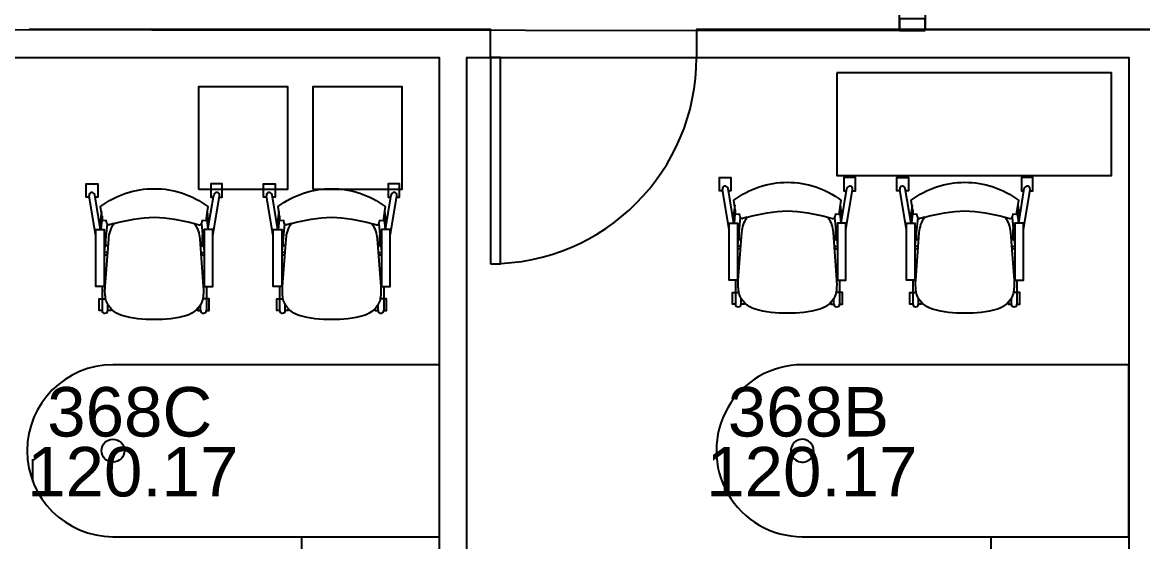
# Model space of a CAD drawing. Header units: inches. Extents: x 0 to 165, y 0 to 113.
# Drawn here: x 16.33 to 32.64, y 66.89 to 74.45 of the extents above; entities that cross this region are included whole.
import ezdxf

# ---------------------------------------------------------------- set-up
doc = ezdxf.new("R2010")
doc.units = ezdxf.units.IN
doc.header["$MEASUREMENT"] = 0
for name, color, linetype in [('Furnishings', 7, 'Continuous'), ('FYE', 3, 'Continuous'), ('FYE_Info', 7, 'Continuous'), ('IntDoorsWindows', 4, 'Continuous'), ('IntWalls', 5, 'Continuous')]:
    doc.layers.add(name, color=color, linetype=linetype)
doc.styles.add('PDF ArialMT', font='arial.ttf')

msp = doc.modelspace()

# ---------------------------------------------------------------- linework, layer by layer
at = {"layer": 'Furnishings'}
for points in [[(28.188, 73.715), (28.188, 72.217), (32.188, 72.217), (32.188, 73.715)], [(18.897, 72.015), (18.897, 73.514), (20.188, 73.514), (20.188, 72.015)], [(20.565, 72.015), (20.565, 73.514), (21.856, 73.514), (21.856, 72.015)], [(26.743, 70.695), (26.62, 70.695), (26.62, 71.525), (26.743, 71.525)], [(28.197, 70.695), (28.322, 70.695), (28.322, 71.525), (28.197, 71.525)], [(29.327, 70.695), (29.203, 70.695), (29.203, 71.525), (29.327, 71.525)], [(30.78, 70.695), (30.906, 70.695), (30.906, 71.525), (30.78, 71.525)], [(17.522, 70.603), (17.396, 70.603), (17.396, 71.432), (17.522, 71.432)], [(18.975, 70.603), (19.101, 70.603), (19.101, 71.432), (18.975, 71.432)], [(20.106, 70.603), (19.98, 70.603), (19.98, 71.432), (20.106, 71.432)], [(21.559, 70.603), (21.685, 70.603), (21.685, 71.432), (21.559, 71.432)], [(20.396, 61.466), (20.396, 66.965), (22.397, 66.965), (22.397, 61.466)], [(30.439, 61.466), (30.439, 66.965), (32.44, 66.965), (32.44, 61.466)]]:
    msp.add_lwpolyline(points, close=True, dxfattribs=at)
for points in [[(26.525, 71.998), (26.482, 71.998), (26.482, 72.192), (26.648, 72.192), (26.648, 71.998), (26.609, 71.998)], [(28.417, 71.998), (28.46, 71.998), (28.46, 72.192), (28.293, 72.192), (28.293, 71.998), (28.332, 71.998)], [(29.109, 71.998), (29.065, 71.998), (29.065, 72.192), (29.232, 72.192), (29.232, 71.998), (29.193, 71.998)], [(31.001, 71.998), (31.044, 71.998), (31.044, 72.192), (30.877, 72.192), (30.877, 71.998), (30.916, 71.998)], [(17.302, 71.906), (17.258, 71.906), (17.258, 72.099), (17.425, 72.099), (17.425, 71.906), (17.386, 71.906)], [(19.194, 71.906), (19.239, 71.906), (19.239, 72.099), (19.072, 72.099), (19.072, 71.906), (19.109, 71.906)], [(19.885, 71.906), (19.842, 71.906), (19.842, 72.099), (20.009, 72.099), (20.009, 71.906), (19.97, 71.906)], [(21.777, 71.906), (21.823, 71.906), (21.823, 72.099), (21.656, 72.099), (21.656, 71.906), (21.693, 71.906)], [(26.62, 71.428), (26.523, 72.017)], [(26.702, 71.786), (26.688, 71.675), (26.688, 71.523), (26.605, 72.029)], [(28.24, 71.786), (28.254, 71.675), (28.254, 71.525), (28.337, 72.029)], [(28.322, 71.428), (28.419, 72.017)], [(29.203, 71.428), (29.107, 72.017)], [(29.286, 71.786), (29.271, 71.675), (29.271, 71.523), (29.187, 72.029)], [(30.824, 71.786), (30.838, 71.675), (30.838, 71.525), (30.92, 72.029)], [(30.906, 71.428), (31.003, 72.017)], [(17.396, 71.336), (17.3, 71.924)], [(17.479, 71.694), (17.466, 71.583), (17.466, 71.428), (17.382, 71.937)], [(19.019, 71.694), (19.031, 71.583), (19.031, 71.432), (19.115, 71.937)], [(19.101, 71.336), (19.198, 71.924)], [(19.98, 71.336), (19.883, 71.924)], [(20.062, 71.694), (20.05, 71.583), (20.05, 71.428), (19.966, 71.937)], [(21.6, 71.694), (21.615, 71.583), (21.615, 71.432), (21.699, 71.937)], [(21.685, 71.336), (21.782, 71.924)], [(17.489, 71.628), (17.471, 71.432)], [(19.008, 71.628), (19.027, 71.432)], [(20.073, 71.628), (20.054, 71.432)], [(21.592, 71.628), (21.611, 71.432)], [(26.71, 71.721), (26.692, 71.525)], [(28.23, 71.721), (28.25, 71.525)], [(29.294, 71.721), (29.275, 71.525)], [(30.813, 71.721), (30.834, 71.525)], [(17.561, 71.515), (17.522, 71.109)], [(18.936, 71.515), (18.975, 71.109)], [(20.145, 71.515), (20.106, 71.109)], [(21.52, 71.515), (21.559, 71.109)], [(26.784, 71.607), (26.743, 71.202)], [(28.157, 71.607), (28.197, 71.202)], [(29.368, 71.607), (29.327, 71.202)], [(30.741, 71.607), (30.78, 71.202)], [(17.578, 71.2), (17.545, 71.2), (17.545, 71.352)], [(18.92, 71.2), (18.951, 71.2), (18.951, 71.352)], [(20.161, 71.2), (20.128, 71.2), (20.128, 71.352)], [(21.504, 71.2), (21.534, 71.2), (21.534, 71.352)], [(26.801, 71.292), (26.768, 71.292), (26.768, 71.445)], [(28.141, 71.292), (28.174, 71.292), (28.174, 71.445)], [(29.384, 71.292), (29.352, 71.292), (29.352, 71.445)], [(30.725, 71.292), (30.758, 71.292), (30.758, 71.445)], [(26.793, 71.189), (26.743, 71.189)], [(28.149, 71.189), (28.197, 71.189)], [(29.376, 71.189), (29.327, 71.189)], [(30.733, 71.189), (30.78, 71.189)], [(17.569, 71.097), (17.522, 71.097)], [(18.926, 71.097), (18.975, 71.097)], [(20.153, 71.097), (20.106, 71.097)], [(21.51, 71.097), (21.559, 71.097)], [(26.712, 70.695), (26.712, 70.349), (26.671, 70.349), (26.671, 70.516), (26.764, 70.516)], [(28.23, 70.695), (28.23, 70.349), (28.271, 70.349), (28.271, 70.516), (28.178, 70.516)], [(29.296, 70.695), (29.296, 70.349), (29.253, 70.349), (29.253, 70.516), (29.347, 70.516)], [(30.813, 70.695), (30.813, 70.349), (30.854, 70.349), (30.854, 70.516), (30.762, 70.516)], [(17.489, 70.603), (17.489, 70.257), (17.448, 70.257), (17.448, 70.424), (17.541, 70.424)], [(19.008, 70.603), (19.008, 70.257), (19.05, 70.257), (19.05, 70.424), (18.957, 70.424)], [(20.073, 70.603), (20.073, 70.257), (20.032, 70.257), (20.032, 70.424), (20.124, 70.424)], [(21.59, 70.603), (21.59, 70.257), (21.633, 70.257), (21.633, 70.424), (21.539, 70.424)], [(17.615, 70.286), (17.615, 70.257), (17.573, 70.257), (17.573, 70.343)], [(18.883, 70.286), (18.883, 70.257), (18.924, 70.257), (18.924, 70.343)], [(20.198, 70.286), (20.198, 70.257), (20.157, 70.257), (20.157, 70.343)], [(21.467, 70.286), (21.467, 70.257), (21.508, 70.257), (21.508, 70.343)], [(26.838, 70.378), (26.838, 70.349), (26.795, 70.349), (26.795, 70.436)], [(28.104, 70.378), (28.104, 70.349), (28.147, 70.349), (28.147, 70.436)], [(29.419, 70.378), (29.419, 70.349), (29.378, 70.349), (29.378, 70.436)], [(30.688, 70.378), (30.688, 70.349), (30.731, 70.349), (30.731, 70.436)], [(16.482, 67.768), (16.482, 68.091)]]:
    msp.add_lwpolyline(points, dxfattribs=at)
for points in [[(28.057, 71.613, -0.131552), (28.135, 71.389), (28.186, 70.697, -0.053993), (28.176, 70.498, -0.240903), (27.943, 70.275, -0.088322), (27.47, 70.218, -0.088309), (26.998, 70.275, -0.240914), (26.766, 70.498, -0.061698), (26.755, 70.697), (26.807, 71.389, -0.131542), (26.885, 71.613), (26.815, 71.595, -0.375041), (26.78, 71.618), (26.774, 71.659), (26.72, 71.651), (26.69, 71.861, -0.163902), (27.47, 72.12, -0.164493), (28.25, 71.861), (28.219, 71.651), (28.168, 71.659), (28.162, 71.618)], [(29.364, 71.618), (29.356, 71.659), (29.304, 71.651), (29.273, 71.861, -0.163903), (30.054, 72.12, -0.164495), (30.834, 71.861), (30.803, 71.651), (30.751, 71.659), (30.745, 71.618)], [(18.833, 71.521, -0.131538), (18.912, 71.296), (18.963, 70.605, -0.069398), (18.953, 70.405, -0.238677), (18.722, 70.183, -0.087531), (18.249, 70.125, -0.087921), (17.775, 70.183, -0.23868), (17.545, 70.405, -0.069404), (17.534, 70.605), (17.586, 71.296, -0.131547), (17.664, 71.521), (17.592, 71.502, -0.375029), (17.557, 71.525), (17.551, 71.566), (17.499, 71.558), (17.468, 71.768, -0.164495), (18.249, 72.027, -0.164495), (19.029, 71.768), (18.998, 71.558), (18.947, 71.566), (18.938, 71.525)], [(21.417, 71.521, -0.131533), (21.495, 71.296), (21.547, 70.605, -0.069398), (21.537, 70.405, -0.240901), (21.304, 70.183, -0.0883), (20.832, 70.125, -0.088313), (20.359, 70.183, -0.242023), (20.128, 70.405, -0.061621), (20.116, 70.605), (20.17, 71.296, -0.13806), (20.246, 71.521), (20.176, 71.502, -0.375012), (20.141, 71.525), (20.135, 71.566), (20.083, 71.558), (20.052, 71.768, -0.164494), (20.832, 72.027, -0.164494), (21.613, 71.768), (21.582, 71.558), (21.53, 71.566), (21.522, 71.525)], [(26.885, 71.613, -0.057905), (27.47, 71.706, -0.058112), (28.057, 71.613), (28.127, 71.595)], [(29.469, 71.613, -0.057905), (30.054, 71.706, -0.058113), (30.64, 71.613), (30.71, 71.595)], [(17.662, 71.521, -0.057703), (18.249, 71.613, -0.057703), (18.833, 71.521), (18.905, 71.502)], [(20.246, 71.521, -0.058108), (20.832, 71.613, -0.058309), (21.417, 71.521), (21.489, 71.502)], [(30.64, 71.613, -0.131552), (30.719, 71.389), (30.77, 70.697, -0.061621), (30.758, 70.498, -0.242024), (30.527, 70.275, -0.088323), (30.054, 70.218, -0.088309), (29.582, 70.275, -0.240905), (29.349, 70.498, -0.061668), (29.339, 70.697), (29.391, 71.389, -0.131533), (29.469, 71.613), (29.397, 71.595)]]:
    msp.add_lwpolyline(points, format="xyb", dxfattribs=at)
for points in [[(17.648, 66.965), (22.401, 66.965), (22.401, 69.466), (17.648, 69.466, 0.999326)], [(27.686, 66.965), (32.44, 66.965), (32.44, 69.466), (27.686, 69.466, 1.000621)]]:
    msp.add_lwpolyline(points, format="xyb", close=True, dxfattribs=at)
msp.add_circle((17.647, 68.216), 0.167, dxfattribs=at)
for centre, radius, start, end in [((-41.628, 134.761), 89.424, 314.99813, 315.00933), ((18.985, 71.222), 0.0404, 206.0757, 243.9193), ((21.569, 71.222), 0.0404, 206.0757, 243.9193), ((26.754, 70.35), 0.0413, 180.1663, 359.8342), ((28.188, 70.35), 0.0413, 180.1715, 359.8294), ((29.337, 70.35), 0.0413, 180.1648, 359.8361), ((30.772, 70.35), 0.0413, 180.1715, 359.8294), ((17.53, 70.257), 0.0413, 180.1663, 269.8337), ((18.965, 70.257), 0.0413, 180.1672, 269.8305), ((20.114, 70.257), 0.0413, 180.1696, 269.8326), ((21.549, 70.257), 0.0413, 180.1663, 359.8323), ((27.687, 68.216), 0.167, 90.2114, 0.3907)]:
    msp.add_arc(centre, radius, start, end, dxfattribs=at)
for points in [[(17.335, 71.972), (17.312, 71.968), (17.296, 71.947), (17.3, 71.924)], [(17.382, 71.937), (17.378, 71.959), (17.357, 71.976), (17.335, 71.972)], [(19.163, 71.972), (19.14, 71.976), (19.12, 71.959), (19.115, 71.937)], [(19.198, 71.924), (19.202, 71.947), (19.185, 71.968), (19.163, 71.972)], [(19.918, 71.972), (19.896, 71.968), (19.879, 71.947), (19.883, 71.924)], [(19.966, 71.937), (19.962, 71.959), (19.941, 71.976), (19.918, 71.972)], [(21.747, 71.972), (21.724, 71.976), (21.703, 71.959), (21.699, 71.937)], [(21.782, 71.924), (21.784, 71.947), (21.769, 71.968), (21.747, 71.972)], [(26.556, 72.064), (26.533, 72.06), (26.519, 72.04), (26.523, 72.017)], [(26.605, 72.029), (26.601, 72.052), (26.578, 72.068), (26.556, 72.064)], [(28.386, 72.064), (28.363, 72.068), (28.341, 72.052), (28.337, 72.029)], [(28.419, 72.017), (28.423, 72.04), (28.409, 72.06), (28.386, 72.064)], [(29.139, 72.064), (29.117, 72.06), (29.102, 72.04), (29.107, 72.017)], [(29.187, 72.029), (29.185, 72.052), (29.162, 72.068), (29.139, 72.064)], [(30.97, 72.064), (30.945, 72.068), (30.924, 72.052), (30.92, 72.029)], [(31.003, 72.017), (31.007, 72.04), (30.992, 72.06), (30.97, 72.064)], [(26.688, 71.632), (26.692, 71.628), (26.696, 71.624), (26.702, 71.62)], [(28.16, 71.613), (28.162, 71.613), (28.162, 71.616), (28.162, 71.618)], [(28.24, 71.62), (28.246, 71.624), (28.25, 71.628), (28.254, 71.632)], [(29.271, 71.632), (29.275, 71.628), (29.279, 71.624), (29.286, 71.62)], [(29.364, 71.618), (29.364, 71.603), (29.378, 71.593), (29.393, 71.593)], [(30.743, 71.613), (30.745, 71.613), (30.745, 71.616), (30.745, 71.618)], [(30.824, 71.62), (30.83, 71.624), (30.834, 71.628), (30.838, 71.632)], [(17.466, 71.539), (17.468, 71.535), (17.475, 71.531), (17.479, 71.527)], [(17.586, 71.5), (17.588, 71.5), (17.59, 71.5), (17.592, 71.502)], [(18.905, 71.502), (18.92, 71.498), (18.934, 71.506), (18.938, 71.521)], [(18.938, 71.521), (18.938, 71.521), (18.938, 71.523), (18.938, 71.525)], [(19.019, 71.527), (19.023, 71.531), (19.027, 71.535), (19.031, 71.539)], [(20.05, 71.539), (20.052, 71.535), (20.058, 71.531), (20.062, 71.527)], [(20.17, 71.5), (20.172, 71.5), (20.174, 71.5), (20.176, 71.502)], [(21.489, 71.502), (21.504, 71.498), (21.518, 71.506), (21.522, 71.521)], [(21.522, 71.521), (21.522, 71.521), (21.522, 71.523), (21.522, 71.525)], [(26.809, 71.593), (26.811, 71.593), (26.813, 71.593), (26.815, 71.595)], [(28.127, 71.595), (28.141, 71.591), (28.155, 71.599), (28.16, 71.613)], [(29.393, 71.593), (29.395, 71.593), (29.397, 71.593), (29.397, 71.595)], [(30.71, 71.595), (30.725, 71.591), (30.739, 71.599), (30.743, 71.613)], [(26.751, 71.278), (26.76, 71.282), (26.766, 71.288), (26.772, 71.296)], [(28.17, 71.296), (28.174, 71.288), (28.182, 71.282), (28.19, 71.278)], [(29.335, 71.278), (29.343, 71.282), (29.349, 71.288), (29.356, 71.296)], [(30.754, 71.296), (30.758, 71.288), (30.766, 71.282), (30.774, 71.278)], [(17.528, 71.185), (17.536, 71.189), (17.545, 71.196), (17.549, 71.204)], [(20.112, 71.185), (20.12, 71.189), (20.128, 71.196), (20.132, 71.204)], [(26.79, 71.158), (26.774, 71.158), (26.758, 71.152), (26.743, 71.144)], [(28.197, 71.144), (28.184, 71.152), (28.168, 71.158), (28.151, 71.158)], [(29.374, 71.158), (29.358, 71.158), (29.341, 71.152), (29.327, 71.144)], [(30.78, 71.144), (30.768, 71.152), (30.751, 71.158), (30.735, 71.158)], [(17.567, 71.066), (17.551, 71.066), (17.534, 71.06), (17.522, 71.051)], [(18.975, 71.051), (18.961, 71.06), (18.947, 71.066), (18.93, 71.066)], [(20.151, 71.066), (20.135, 71.066), (20.118, 71.06), (20.106, 71.051)], [(21.559, 71.051), (21.545, 71.06), (21.53, 71.066), (21.512, 71.066)], [(17.53, 70.216), (17.555, 70.216), (17.573, 70.234), (17.573, 70.257)], [(18.965, 70.216), (18.988, 70.216), (19.008, 70.234), (19.008, 70.257)], [(20.114, 70.216), (20.139, 70.216), (20.157, 70.234), (20.157, 70.257)], [(27.851, 68.217), (27.851, 68.307), (27.777, 68.383), (27.686, 68.383)]]:
    msp.add_open_spline(points, degree=3, dxfattribs=at)
at = {"layer": 'FYE'}
for points in [[(38.746, 91.703), (38.746, 79.342), (29.475, 79.352), (29.475, 74.341), (40.539, 74.345), (42.888, 72.015), (42.888, 63.08), (43.512, 63.08), (43.512, 61.466), (62.374, 61.466), (62.374, 63.08), (63.061, 63.08), (63.061, 63.533), (63.286, 63.533), (63.286, 69.868), (63.061, 69.868), (63.061, 70.321), (62.905, 70.321), (62.905, 91.703), (57.499, 91.703), (57.499, 91.894), (43.164, 91.894), (43.164, 91.703)], [(12.76, 73.936), (22.397, 73.936), (22.397, 61.466), (12.76, 61.466)], [(22.803, 73.936), (32.44, 73.936), (32.44, 61.466), (22.803, 61.466)]]:
    msp.add_lwpolyline(points, close=True, dxfattribs=at)
msp.add_lwpolyline([(12.76, 80.638), (12.76, 74.341), (29.1, 74.331), (29.1, 79.342), (18.599, 79.342), (18.599, 80.638)], dxfattribs=at)
at = {"layer": 'IntDoorsWindows'}
for points in [[(29.475, 74.331), (29.475, 74.498), (29.1, 74.498), (29.1, 74.331)], [(23.146, 70.936), (23.293, 70.936), (23.293, 73.936), (23.146, 73.936)]]:
    msp.add_lwpolyline(points, close=True, dxfattribs=at)
msp.add_arc((23.146, 73.936), 3, 270.009, 359.991, dxfattribs=at)
at = {"layer": 'IntWalls'}
for points in [[(29.611, 61.466), (22.803, 61.466), (22.803, 73.936), (23.146, 73.936), (23.146, 74.341), (16.427, 74.341)], [(32.845, 61.466), (32.845, 73.967), (33.041, 73.967), (33.041, 74.352), (32.845, 74.352), (32.845, 74.341), (26.146, 74.341), (26.146, 73.936), (32.44, 73.936), (32.44, 61.466)], [(16.427, 73.936), (22.397, 73.936), (22.397, 61.466)]]:
    msp.add_lwpolyline(points, dxfattribs=at)

# ---------------------------------------------------------------- texts
at = {"layer": 'FYE_Info', "char_height": 0.72, "attachment_point": 4, "style": 'PDF ArialMT'}
for s, insert in [('368C', (16.69, 68.777)), ('368B', (26.602, 68.777)), ('120.17', (16.398, 67.905)), ('120.17', (26.287, 67.905))]:
    msp.add_mtext(s, dxfattribs=dict(at, insert=insert))

doc.saveas('drawing.dxf')
